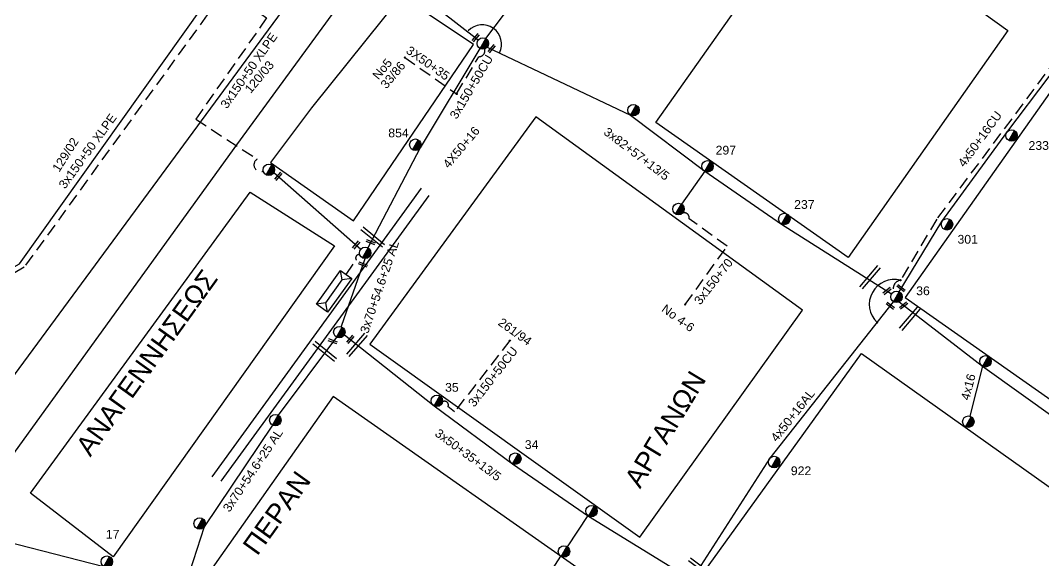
# Model space of a CAD drawing. Header units: millimetres. Extents: x 7477 to 9676, y 1828 to 2857.
# Drawn here: x 7899.8 to 8109.8, y 2212.9 to 2323.8 of the extents above; entities that cross this region are included whole.
import ezdxf
from ezdxf.enums import TextEntityAlignment as Align

# ---------------------------------------------------------------- set-up
doc = ezdxf.new("R2010")
doc.units = ezdxf.units.MM
doc.linetypes.add('DASHED', pattern=[19.05, 12.7, -6.35])
for name, color, linetype, lineweight in [('2x6', 7, 'SYN_LINE', 30), ('3x150+50', 7, 'Continuous', 30), ('3x150+50 XLPE', 7, 'SYN_LINE', 30), ('3x150+50CU', 7, 'Continuous', 30), ('3x150+70', 7, 'Continuous', 30), ('3x150AL+50CU', 7, 'Continuous', 30), ('3X50+35', 7, 'Continuous', 30), ('3x50+35+13_5', 7, 'Continuous', 30), ('3x70+54.6+25 AL', 7, 'SYN_LINE', 30), ('3x82+57+13_5', 7, 'Continuous', 30), ('4x16', 7, 'Continuous', 30), ('4X35', 7, 'DASHED', 30), ('4x50', 7, 'Continuous', 30), ('4x50+16', 7, 'Continuous', 30), ('4x50+16AL', 7, 'Continuous', 30), ('4x50+16CU', 7, 'Continuous', 30), ('text διευθύνσεων', 250, 'Continuous', 30), ('Υπόβαθρο ΔΕΗ', 7, 'Continuous', 30)]:
    doc.layers.add(name, color=color, linetype=linetype, lineweight=lineweight)
for name, color, linetype in [('Pillar', 7, 'Continuous'), ('TEXT ΚΑΛΩΔΙΩΝ', 7, 'Continuous'), ('Άγνωστα', 7, 'Continuous'), ('Μηχανική τομή', 7, 'Continuous'), ('Στύλος ΦΜ', 7, 'Continuous'), ('Στύλος ΦΜ @ 1', 7, 'Continuous'), ('Συνδέσεις', 7, 'Continuous'), ('Τομή', 7, 'Continuous'), ('Υποσταθμός πόλεως', 7, 'Continuous')]:
    doc.layers.add(name, color=color, linetype=linetype)
doc.styles.add('arial', font='ARIAL.TTF')
doc.styles.get("Standard").update_dxf_attribs({"font": 'ARIAL.TTF'})
doc.linetypes.add('SYN_LINE', pattern='A,0.5,-0.0001,["/\\/\\/\\/",Standard,S=0.1,R=0,X=0,Y=-0.05],-0.25', length=0.7501)

# ---------------------------------------------------------------- blocks, each defined once
blk = doc.blocks.new('ΥΠΑΡΧΩΝ ΤΣΙΜΕΝΤΕΝΙΟΣ ΣΤΥΛΟΣ')
at = {"layer": 'Στύλος ΦΜ'}
blk.add_hatch(color=7, dxfattribs=at).paths.add_polyline_path([(-1.29, -2.28, 0.574793), (2.62, 0, 0.268822), (1.3, 2.27)])
at = {"layer": 'Στύλος ΦΜ', "color": 7}
blk.add_line((-1.29, -2.28), (1.3, 2.27), dxfattribs=at)
blk.add_circle((0, 0), 2.62, dxfattribs=at)
at = {"layer": 'Στύλος ΦΜ', "flags": 4}
for tag, p in [('ΑΡΙΘΜΟΣ', (-4.68, 8.05)), ('ΤΥΠΟΣ', (-4.91, 3.03))]:
    blk.add_attdef(tag, p, '', height=4, dxfattribs=at)
blk = doc.blocks.new('Pillar')
at = {"layer": 'Υποσταθμός πόλεως', "linetype": 'Continuous', "ltscale": 40}
blk.add_lwpolyline([(-8.57, 2.82), (8.57, 2.82), (8.57, -2.82), (-8.57, -2.82)], close=True, dxfattribs=at)
for points in [[(-5.75, 0), (-8.57, 2.82)], [(-8.57, -2.82), (-5.75, 0)], [(-5.75, 0), (5.75, 0)], [(5.75, 0), (8.57, 2.82)], [(8.57, -2.82), (5.75, 0)]]:
    blk.add_lwpolyline(points, dxfattribs=at)
at = {"layer": 'Pillar', "ltscale": 40}
blk.add_attdef('PILLAR', (-5.74, 3.71), '', height=2.52, dxfattribs=at)
blk = doc.blocks.new('_ΣΥΝΔΕΣΗ')
at = {"layer": 'Συνδέσεις', "linetype": 'SYN_LINE', "ltscale": 40}
blk.add_hatch(color=256, dxfattribs=at).paths.add_polyline_path([(0.5, -0.01, 1), (-0.5, -0.01, 1)])
at = {"layer": 'Συνδέσεις'}
blk.add_circle((0, -0.01), 0.5, dxfattribs=at)
blk = doc.blocks.new('ΤΟΜΗ')
at = {"layer": 'Τομή', "ltscale": 40}
for p, q in [((-5.68, 0), (17.06, 0)), ((-5.68, -2.77), (17.06, -2.77))]:
    blk.add_line(p, q, dxfattribs=at)
blk = doc.blocks.new('ΜΗΧΑΝΙΚΗ ΤΟΜΗ')
at = {"layer": 'Μηχανική τομή', "ltscale": 40}
for p, q in [((-1.89, 0.78), (5.69, 0.78)), ((-1.89, -0.77), (5.69, -0.77))]:
    blk.add_line(p, q, dxfattribs=at)

msp = doc.modelspace()

# ---------------------------------------------------------------- linework, layer by layer
at = {"layer": '2x6', "color": 151, "linetype": 'DASHED', "lineweight": -3, "ltscale": 0.2}
msp.add_lwpolyline([(7966.7, 2271.67), (7968.78, 2274.61, -0.667429), (7969.47, 2275.73, -3.863065)], format="xyb", dxfattribs=at)
at = {"layer": '3x150+50 XLPE', "color": 151, "linetype": 'DASHED', "lineweight": -3, "ltscale": 0.2}
msp.add_lwpolyline([(7952.01, 2338.53), (7953.21, 2340.24, -1), (7954.34, 2339.44), (7946.03, 2327.3), (7950.38, 2324.32), (7935.82, 2303.56), (7948.42, 2295.31, 0.932614), (7949.68, 2292.9, -52.608894)], format="xyb", dxfattribs=at)
at = {"layer": '3x150+50 XLPE', "color": 6, "linetype": 'DASHED', "lineweight": -3, "ltscale": 0.2}
msp.add_lwpolyline([(7947.29, 2335.88), (7943.16, 2330.02, 0.882475), (7938.2, 2324.97), (7900.61, 2273.16), (7885.16, 2263.98), (7883.73, 2266.4), (7875.28, 2261.92), (7876.03, 2258.84, -0.510277), (7874.44, 2257.42, -1.541387)], format="xyb", dxfattribs=at)
at = {"layer": '3x150+50CU', "color": 5, "linetype": 'DASHED', "lineweight": -3, "ltscale": 0.2}
msp.add_lwpolyline([(7989.36, 2308.72), (7993.93, 2316.37, 0.51334), (7995.11, 2317.96, -140.701503)], format="xyb", dxfattribs=at)
at = {"layer": '3x150+50CU', "color": 27, "linetype": 'DASHED', "lineweight": -3, "ltscale": 0.2}
msp.add_lwpolyline([(8000.3, 2258.05), (7988.95, 2243.46), (7987.6, 2244.5, 0.788165), (7986.48, 2245.46, -1.426545)], format="xyb", dxfattribs=at)
at = {"layer": '3x150+70', "color": 27, "linetype": 'DASHED', "lineweight": -3, "ltscale": 0.2}
msp.add_lwpolyline([(8036.29, 2265.49), (8044.91, 2277.44), (8037.1, 2283.07, 0.55476), (8035.78, 2284.29, -2.176522)], format="xyb", dxfattribs=at)
at = {"layer": '3x150AL+50CU', "color": 1, "linetype": 'DASHED', "lineweight": -3, "ltscale": 0.2}
msp.add_lwpolyline([(8198.15, 2247.21), (8202.75, 2253.5), (8177.96, 2271.25), (8176.88, 2270.03), (8154.45, 2285.74, 0.827347), (8150.52, 2289.77), (8148.38, 2291.23), (8146.79, 2291.19), (8112.42, 2315.83), (8087.91, 2283.02), (8080.48, 2270.45, 0.497418), (8079.13, 2268.1, -5.54402)], format="xyb", dxfattribs=at)
at = {"layer": '3X50+35', "color": 5, "linetype": 'DASHED', "lineweight": -3, "ltscale": 0.2}
msp.add_lwpolyline([(7978.73, 2316.2), (7989.36, 2308.72)], dxfattribs=at)
at = {"layer": '3x50+35+13_5', "color": 27, "linetype": 'Continuous', "lineweight": -3, "ltscale": 0.2}
msp.add_lwpolyline([(7966.34, 2259.26), (7984.74, 2244.65), (8000.83, 2232.78), (8016.46, 2222.02), (8036.71, 2209.55)], dxfattribs=at)
at = {"layer": '3x70+54.6+25 AL', "color": 151, "linetype": 'SYN_LINE', "lineweight": -3, "ltscale": 15}
for points in [[(7951.86, 2292.58), (7969.72, 2276.84)], [(7970.52, 2274.89), (7965.68, 2260.93)]]:
    msp.add_lwpolyline(points, dxfattribs=at)
at = {"layer": '3x70+54.6+25 AL', "color": 30, "linetype": 'SYN_LINE', "lineweight": -3, "ltscale": 15}
for points in [[(7964.72, 2258.79), (7952.75, 2242.73)], [(7951.58, 2240.68), (7937.57, 2219.81), (7931.56, 2201.2)]]:
    msp.add_lwpolyline(points, dxfattribs=at)
at = {"layer": '3x82+57+13_5', "color": 27, "linetype": 'Continuous', "lineweight": -3, "ltscale": 0.2}
for points in [[(7955.41, 2348.26), (7964.47, 2342.32), (7977.3, 2332.71), (7993.82, 2319.81)], [(7995.67, 2318.36), (8025.08, 2304.37), (8040.29, 2292.83), (8056.05, 2282), (8078.65, 2267.67)], [(8040.29, 2292.83), (8035.5, 2286.1)]]:
    msp.add_lwpolyline(points, dxfattribs=at)
at = {"layer": '4x16', "color": 2, "linetype": 'Continuous', "lineweight": -3, "ltscale": 0.2}
msp.add_lwpolyline([(8097.32, 2252.78), (8094.7, 2242.55)], dxfattribs=at)
at = {"layer": '4X35', "color": 27, "linetype": 'SYN_LINE', "lineweight": -3, "ltscale": 10}
for points in [[(8016.29, 2222.14), (8012.06, 2215.72)], [(8010.72, 2213.8), (8004.72, 2204.49)]]:
    msp.add_lwpolyline(points, dxfattribs=at)
at = {"layer": '4x50', "color": 5, "linetype": 'Continuous', "lineweight": -3, "ltscale": 0.2}
msp.add_lwpolyline([(8056.16, 2394.42), (8037.99, 2372.41), (8017.24, 2349.18), (7995.32, 2320.11)], dxfattribs=at)
at = {"layer": '4x50+16', "color": 5, "linetype": 'Continuous', "lineweight": -3, "ltscale": 0.2}
msp.add_lwpolyline([(7994.15, 2318.07), (7981.89, 2297.66), (7971.15, 2277.11)], dxfattribs=at)
at = {"layer": '4x50+16AL', "color": 1, "linetype": 'Continuous', "lineweight": -3, "ltscale": 0.2}
msp.add_lwpolyline([(8038.3, 2209.95), (8053.7, 2233.93), (8079.07, 2266.02)], dxfattribs=at)
at = {"layer": '4x50+16AL', "color": 2, "linetype": 'Continuous', "lineweight": -3, "ltscale": 0.2}
msp.add_lwpolyline([(8080.2, 2266.01), (8097.32, 2252.78), (8120.17, 2236.48), (8127.51, 2219.58), (8144.54, 2205.12)], dxfattribs=at)
at = {"layer": '4x50+16AL', "color": 30, "linetype": 'Continuous', "lineweight": -3, "ltscale": 0.2}
msp.add_lwpolyline([(7889.2, 2218.81), (7916.98, 2211.64), (7930.4, 2199.15), (7956.13, 2180.69)], dxfattribs=at)
at = {"layer": '4x50+16CU', "color": 1, "linetype": 'Continuous', "lineweight": -3, "ltscale": 0.2}
msp.add_lwpolyline([(8080.23, 2268.07), (8088.99, 2282.54), (8102.29, 2300.82), (8119.68, 2323.81)], dxfattribs=at)
at = {"layer": 'Άγνωστα', "linetype": 'Continuous', "ltscale": 0.2}
msp.add_arc((7994.64, 2318.96), 3.95, 332.8643, 136.8329, dxfattribs=at)
at = {"layer": 'Υπόβαθρο ΔΕΗ', "lineweight": -3}
for points in [[(8016.51, 2430.38), (7952.95, 2447.48), (7899.95, 2466.19), (7899.95, 2466.19), (7853.52, 2491.55), (7853.52, 2491.55), (7810.4, 2465.02), (7885.73, 2265.95), (7899.67, 2273.81), (7937.48, 2326.92), (7968.65, 2371.5), (8016.51, 2430.38)], [(8063.45, 2349.91), (8102.54, 2321.72), (8069.72, 2275.14), (8030.23, 2302.86)], [(7893.18, 2243.8), (7897.08, 2232.91), (7944.23, 2298.26), (7970.53, 2334.27), (7963.45, 2339.34)], [(7959.61, 2305.86), (7951.15, 2294.64), (7968.19, 2282.66), (7992.85, 2318.89), (7977.96, 2328.87)], [(8060.38, 2264.34), (8005.61, 2303.99), (7971.58, 2257.33), (8026.99, 2217.7)], [(7946.98, 2288.56), (7964.29, 2277.54), (7918.86, 2213.67), (7901.9, 2226.7)], [(8134.4, 2211.39), (8101.01, 2165.49), (8101.01, 2165.49), (8039.06, 2209.08), (8072.48, 2255.42), (8072.48, 2255.42)], [(8019.81, 2207.43), (7964, 2246.56), (7932.12, 2201.34), (7987.14, 2161.96)]]:
    msp.add_lwpolyline(points, close=True, dxfattribs=at)
for points in [[(8113.87, 2312.85), (8081.42, 2266.94), (8143.08, 2223.55), (8176.57, 2269.15), (8176.57, 2269.15)], [(7939.18, 2230.06), (7982.18, 2289.39)], [(7983.64, 2287.87), (7941, 2229.18)]]:
    msp.add_lwpolyline(points, dxfattribs=at)
msp.add_arc((8079.2, 2265.5), 5.12, 75.4694, 226.9229, dxfattribs=at)

# ---------------------------------------------------------------- block references
at = {"layer": '3x150+50', "linetype": 'Continuous', "lineweight": -3, "ltscale": 0.2, "xscale": 0.5, "yscale": 0.5, "rotation": 54.46405302358288}
msp.add_blockref('Pillar', (7964.22, 2268.18), dxfattribs=at)
at = {"layer": 'Μηχανική τομή', "lineweight": -3, "zscale": 0.4999999999999997}
for p, xscale, yscale, rotation in [((7993.55, 2320.63), 0.2499999999999463, 0.2499999999999463, 229.4170156467401), ((7996.84, 2318.36), 0.2499999999999463, 0.2499999999999463, 229.4170156467401), ((7953.05, 2292.16), 0.2499999999999463, 0.2499999999999463, 229.4170156467401), ((7969.03, 2278.08), 0.2499999999999463, 0.2499999999999463, 229.4170156467401), ((7972.21, 2278.07), 0.2499999999999463, 0.2499999999999463, 159.3092697725657), ((7970.61, 2273.48), 0.2499999999999463, 0.2499999999999463, 159.3092697725657), ((8078.1, 2268.52), 0.2499999999999462, 0.2499999999999462, 218.3720490037515), ((8080.97, 2268.51), 0.2499999999999462, 0.2499999999999462, 142.5494376651345), ((8078.78, 2264.9), 0.2499999999999462, 0.2499999999999462, 142.5494376651345), ((8081.49, 2265.53), 0.2499999999999462, 0.2499999999999462, 218.3720490037515), ((7964.42, 2257.72), 0.2499999999999463, 0.2499999999999463, 159.3092697725657), ((7967.84, 2258.67), 0.2499999999999463, 0.2499999999999463, 229.4170156467401)]:
    msp.add_blockref('ΜΗΧΑΝΙΚΗ ΤΟΜΗ', p, dxfattribs=dict(at, xscale=xscale, yscale=yscale, rotation=rotation))
at = {"layer": 'Στύλος ΦΜ @ 1', "lineweight": -3, "ltscale": 40}
for p, xscale, yscale, zscale in [((7994.75, 2319.08), 0.449999999999818, 0.449999999999818, 0.449999999999818), ((8025.66, 2305.39), 0.4499999999998181, 0.4499999999998181, 0.4499999999998181), ((7950.83, 2293.15), 0.4499999999998174, 0.4499999999998174, 0.4499999999998174), ((8034.91, 2285.08), 0.4499999999998181, 0.4499999999998181, 0.4499999999998181), ((7970.6, 2276.07), 0.449999999999818, 0.449999999999818, 0.449999999999818), ((7965.3, 2259.81), 0.4499999999998181, 0.4499999999998181, 0.4499999999998181), ((8097.91, 2253.8), 0.4499999999998181, 0.4499999999998181, 0.4499999999998181), ((7952.16, 2241.71), 0.449999999999818, 0.449999999999818, 0.449999999999818), ((8094.41, 2241.41), 0.4499999999998181, 0.4499999999998181, 0.4499999999998181), ((8017.04, 2223.05), 0.4499999999998181, 0.4499999999998181, 0.4499999999998181), ((7936.62, 2220.5), 0.4499999999998181, 0.4499999999998181, 0.4499999999998181), ((8011.41, 2214.74), 0.4499999999998181, 0.4499999999998181, 0.4499999999998181)]:
    msp.add_blockref('ΥΠΑΡΧΩΝ ΤΣΙΜΕΝΤΕΝΙΟΣ ΣΤΥΛΟΣ', p, dxfattribs=dict(at, xscale=xscale, yscale=yscale, zscale=zscale))
ref = msp.add_blockref('ΥΠΑΡΧΩΝ ΤΣΙΜΕΝΤΕΝΙΟΣ ΣΤΥΛΟΣ', (7980.9, 2298.29), dxfattribs=dict(at, xscale=0.4499999999997988, yscale=0.4499999999997988, zscale=0.4499999999997988))
ref.add_attrib('ΑΡΙΘΜΟΣ', '854', (7975.34, 2299.81), dxfattribs={"layer": 'Στύλος ΦΜ', "height": 1.8, "flags": 4})
ref = msp.add_blockref('ΥΠΑΡΧΩΝ ΤΣΙΜΕΝΤΕΝΙΟΣ ΣΤΥΛΟΣ', (8103.28, 2300.18), dxfattribs=dict(at, xscale=0.4499999999997824, yscale=0.4499999999997824, zscale=0.4499999999997824))
ref.add_attrib('ΤΥΠΟΣ', '233', (8106.76, 2297.23), dxfattribs={"layer": 'Στύλος ΦΜ', "height": 1.8, "flags": 4})
ref = msp.add_blockref('ΥΠΑΡΧΩΝ ΤΣΙΜΕΝΤΕΝΙΟΣ ΣΤΥΛΟΣ', (8040.87, 2293.86), dxfattribs=dict(at, xscale=0.4499999999998168, yscale=0.4499999999998168, zscale=0.4499999999998168))
ref.add_attrib('ΑΡΙΘΜΟΣ', '297', (8042.53, 2296.27), dxfattribs={"layer": 'Στύλος ΦΜ', "height": 1.8, "flags": 4})
ref = msp.add_blockref('ΥΠΑΡΧΩΝ ΤΣΙΜΕΝΤΕΝΙΟΣ ΣΤΥΛΟΣ', (8056.63, 2283.03), dxfattribs=dict(at, xscale=0.4499999999997645, yscale=0.4499999999997645, zscale=0.4499999999997645))
ref.add_attrib('ΤΥΠΟΣ', '237', (8058.65, 2285.12), dxfattribs={"layer": 'Στύλος ΦΜ', "height": 1.8, "flags": 4})
ref = msp.add_blockref('ΥΠΑΡΧΩΝ ΤΣΙΜΕΝΤΕΝΙΟΣ ΣΤΥΛΟΣ', (8090.02, 2281.95), dxfattribs=dict(at, xscale=0.4499999999998319, yscale=0.4499999999998319, zscale=0.4499999999998319))
ref.add_attrib('ΤΥΠΟΣ', '301', (8092.18, 2277.97), dxfattribs={"layer": 'Στύλος ΦΜ', "height": 1.8, "flags": 4})
ref = msp.add_blockref('ΥΠΑΡΧΩΝ ΤΣΙΜΕΝΤΕΝΙΟΣ ΣΤΥΛΟΣ', (8079.65, 2267.04), dxfattribs=dict(at, xscale=0.4499999999997527, yscale=0.4499999999997527, zscale=0.4499999999997527))
ref.add_attrib('ΤΥΠΟΣ', '36', (8083.7, 2267.39), dxfattribs={"layer": 'Στύλος ΦΜ', "height": 1.8, "rotation": 360, "flags": 4})
ref = msp.add_blockref('ΥΠΑΡΧΩΝ ΤΣΙΜΕΝΤΕΝΙΟΣ ΣΤΥΛΟΣ', (7985.32, 2245.68), dxfattribs=dict(at, xscale=0.449999999999931, yscale=0.449999999999931, zscale=0.449999999999931))
ref.add_attrib('ΤΥΠΟΣ', '35', (7987, 2247.56), dxfattribs={"layer": 'Στύλος ΦΜ', "height": 1.8, "flags": 4})
ref = msp.add_blockref('ΥΠΑΡΧΩΝ ΤΣΙΜΕΝΤΕΝΙΟΣ ΣΤΥΛΟΣ', (8001.41, 2233.81), dxfattribs=dict(at, xscale=0.4499999999998585, yscale=0.4499999999998585, zscale=0.4499999999998585))
ref.add_attrib('ΤΥΠΟΣ', '34', (8003.36, 2235.8), dxfattribs={"layer": 'Στύλος ΦΜ', "height": 1.8, "rotation": 360, "flags": 4})
ref = msp.add_blockref('ΥΠΑΡΧΩΝ ΤΣΙΜΕΝΤΕΝΙΟΣ ΣΤΥΛΟΣ', (8054.56, 2233.12), dxfattribs=dict(at, xscale=0.4499999999997404, yscale=0.4499999999997404, zscale=0.4499999999997404))
ref.add_attrib('ΤΥΠΟΣ', '922', (8057.97, 2230.43), dxfattribs={"layer": 'Στύλος ΦΜ', "height": 1.8, "rotation": 360, "flags": 4})
ref = msp.add_blockref('ΥΠΑΡΧΩΝ ΤΣΙΜΕΝΤΕΝΙΟΣ ΣΤΥΛΟΣ', (7917.56, 2212.67), dxfattribs=dict(at, xscale=0.4499999999998181, yscale=0.4499999999998181, zscale=0.4499999999998181))
ref.add_attrib('ΤΥΠΟΣ', '17', (7917.37, 2217.39), dxfattribs={"layer": 'Στύλος ΦΜ', "height": 1.8, "flags": 4})
at = {"layer": 'Συνδέσεις', "lineweight": -3, "xscale": 0.25, "yscale": 0.25, "zscale": 0.25}
for p in [(7978.73, 2316.2), (7989.36, 2308.73), (8080.48, 2270.46), (8036.29, 2265.49), (8075.7, 2261.77), (8000.3, 2258.06)]:
    msp.add_blockref('_ΣΥΝΔΕΣΗ', p, dxfattribs=at)
at = {"layer": 'Τομή', "lineweight": -3, "xscale": 0.2499999999999996, "yscale": 0.2499999999999996, "zscale": 0.2499999999999996}
for p, rotation in [((7973.04, 2278.12), 140.8158863182314), ((8073.06, 2270.22), 49.79241208108818), ((8081.21, 2261.7), 49.79241208108818), ((7963.17, 2254.65), 140.8158863182314), ((7967.74, 2256.33), 49.21357290018872), ((8038.52, 2212.58), 323.5006482361051)]:
    msp.add_blockref('ΤΟΜΗ', p, dxfattribs=dict(at, rotation=rotation))

# ---------------------------------------------------------------- texts
at = {"layer": 'text διευθύνσεων', "color": 7, "lineweight": -3, "ltscale": 40, "char_height": 4, "width": 94.4586, "attachment_point": 1, "style": 'arial'}
for s, insert, rotation in [('ANAΓENNHΣEΩΣ', (7910.93, 2236.37), 54.3512), ('APΓANΩN', (8023.61, 2229.56), 58.8428), ('ΠΕΡΑΝ', (7945.2, 2216.02), 54.3512)]:
    msp.add_mtext(s, dxfattribs=dict(at, insert=insert, rotation=rotation))
at = {"layer": 'TEXT ΚΑΛΩΔΙΩΝ', "linetype": 'Continuous', "lineweight": -3, "ltscale": 0.2}
for s, rotation, p in [('3x150+50 XLPE', 54.9578, (7946.73, 2313.54)), ('3X50+35', 324.8802, (7983.48, 2315.06)), ('3x150+50CU', 59.1358, (7992.39, 2310.18)), ('3x150+50 XLPE', 54.0375, (7913.62, 2296.99)), ('4x50+16CU', 53.9772, (8096.77, 2299.47)), ('3x70+54.6+25 AL', 71.2164, (7973.54, 2269.08)), ('3x150+70', 52.1256, (8042.08, 2270.2)), ('3x150+50CU', 52.1256, (7996.81, 2250.64)), ('4x16', 75.6115, (8094.38, 2248.56)), ('4x50+16AL', 51.6835, (8058.35, 2242.71)), ('3x70+54.6+25 AL', 56.1234, (7947.54, 2231.43)), ('3x50+35+13/5', 323.5816, (7991.75, 2234.61))]:
    msp.add_text(s, height=1.8, rotation=rotation, dxfattribs=at).set_placement(p, align=Align.MIDDLE_CENTER)
at = {"layer": 'Άγνωστα', "lineweight": -3, "ltscale": 40, "char_height": 1.8, "width": 27.758, "attachment_point": 1, "style": 'arial'}
for s, insert, rotation in [('120/03', (7945.71, 2309.86), 49.9848), ('No5', (7971.94, 2312.66), 49.9848), ('33/86', (7973.59, 2310.79), 49.9848), ('4X50+16', (7986.37, 2294.46), 49.9848), ('3x82+57+13/5', (8020.48, 2301.99), 322.8097), ('129/02', (7906.26, 2293.48), 57.6292), ('No 4-6', (8032.34, 2265.66), 323.5727), ('261/94', (7998.76, 2262.87), 324.301)]:
    msp.add_mtext(s, dxfattribs=dict(at, insert=insert, rotation=rotation))

doc.saveas('drawing.dxf')
